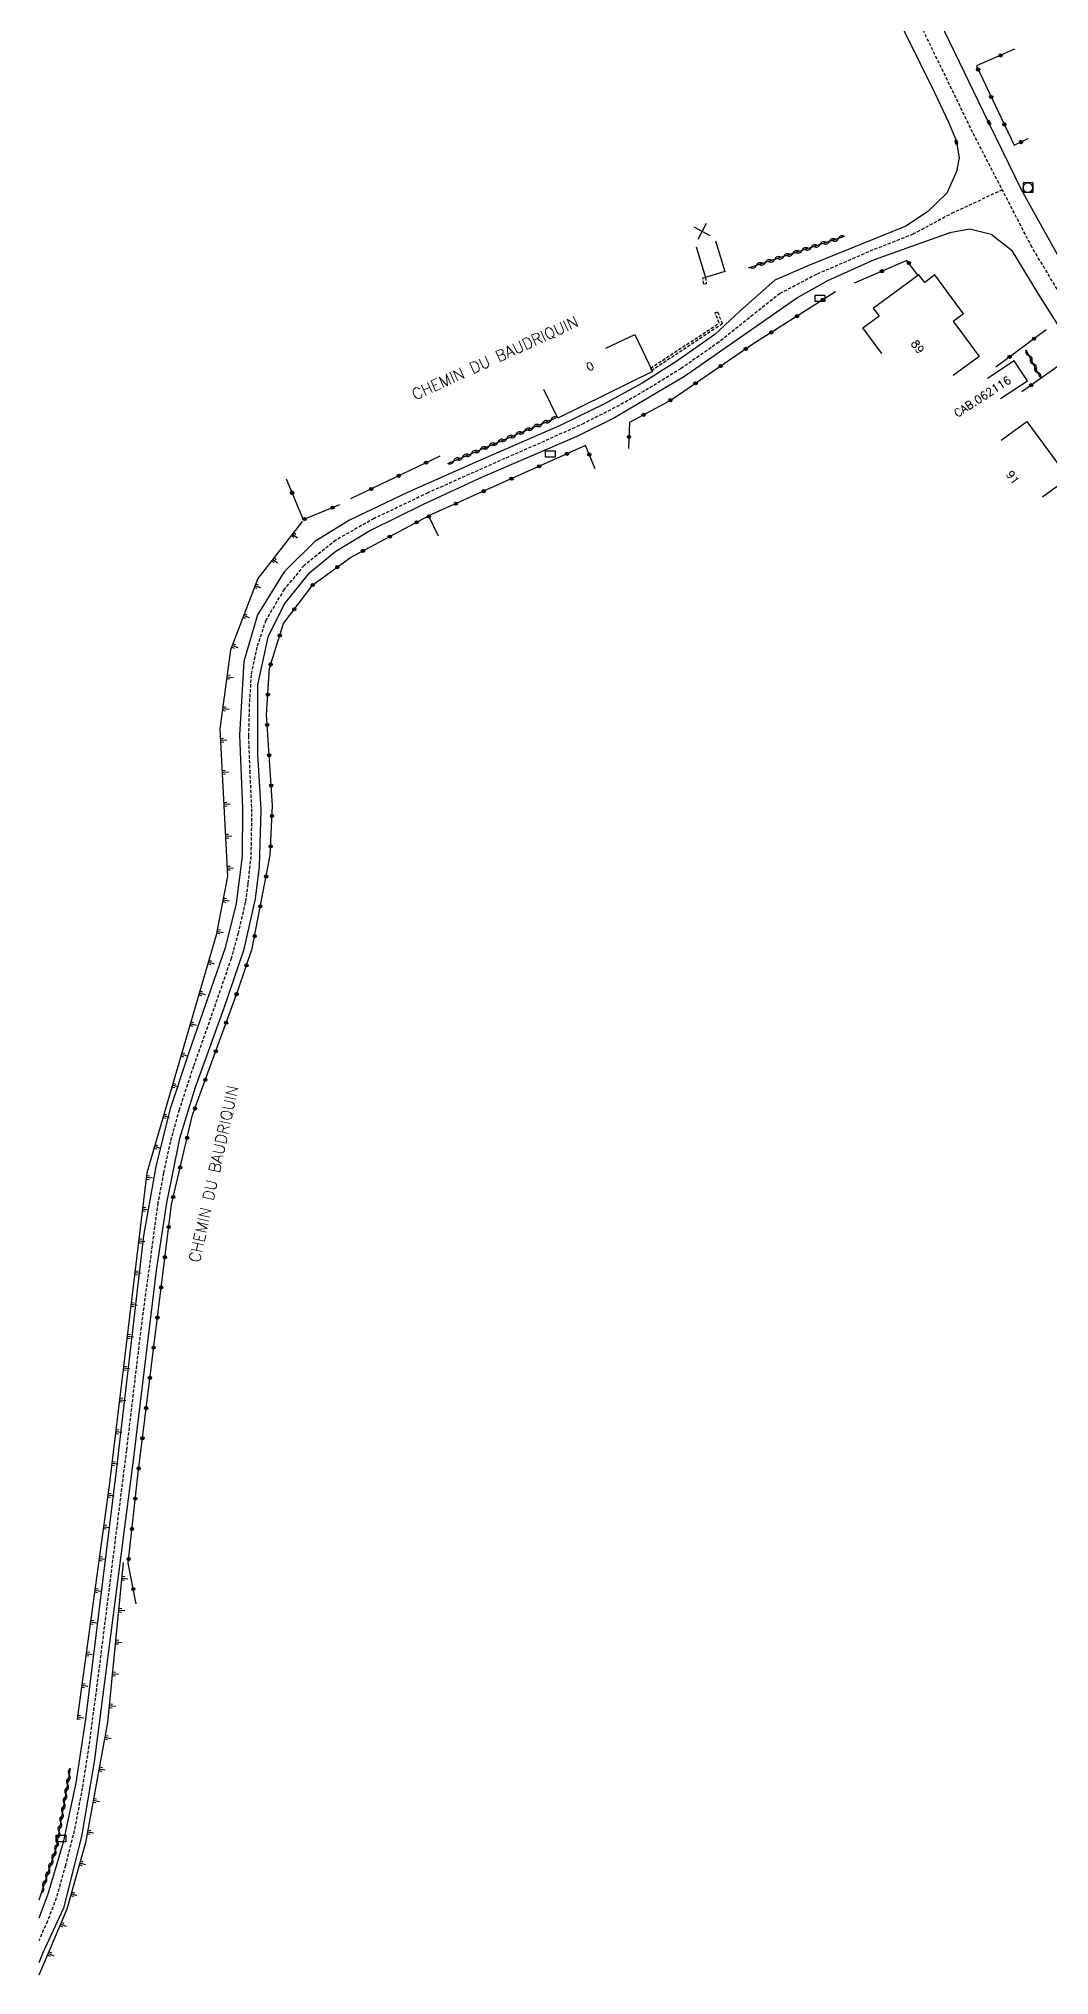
# Model space of a CAD drawing. Header units: millimetres. Extents: x 134000 to 135001, y 143000 to 144000.
# Drawn here: x 134000 to 134157.8, y 143310.3 to 143612.7 of the extents above; entities that cross this region are included whole.
import ezdxf
from ezdxf.enums import TextEntityAlignment as Align

# ---------------------------------------------------------------- set-up
doc = ezdxf.new("R2010")
doc.units = ezdxf.units.MM
doc.linetypes.add('DASHED', pattern=[0.75, 0.5, -0.25])
doc.layers.get('0').update_dxf_attribs({"linetype": 'CONTINUOUS'})
for name, color, linetype in [('W0001', 6, 'DASHED'), ('W0008', 7, 'CONTINUOUS'), ('w0100', 7, 'CONTINUOUS'), ('W0112', 1, 'DASHED'), ('W0211', 2, 'CONTINUOUS'), ('W0310', 3, 'CONTINUOUS'), ('W0322', 7, 'CONTINUOUS'), ('w0400', 7, 'CONTINUOUS'), ('W0420', 7, 'CONTINUOUS'), ('W0984', 7, 'CONTINUOUS'), ('W0989', 7, 'CONTINUOUS'), ('W0991', 7, 'CONTINUOUS'), ('W1471', 7, 'CONTINUOUS')]:
    doc.layers.add(name, color=color, linetype=linetype)
doc.styles.get("Standard").update_dxf_attribs({"font": 'romans.shx', "width": 0.85})

# ---------------------------------------------------------------- blocks, each defined once
blk = doc.blocks.new('T420')
for p, q in [((0.75, 0.75), (-0.75, 0.75)), ((-0.75, 0.75), (-0.75, -0.75)), ((0.75, 0.75), (0.75, -0.75)), ((0.75, -0.75), (-0.75, -0.75))]:
    blk.add_line(p, q)
blk.add_ellipse((0, 0), major_axis=(-0.53, 0.53), ratio=1, start_param=3.926991, end_param=10.210176)
blk = doc.blocks.new('T400')
at = {"color": 0, "linetype": 'ByBlock', "lineweight": -2}
for p, q in [((-0.15, -0.25), (-0.15, 0.3)), ((-0.15, 0.3), (0.15, 0.3)), ((-0.15, 0.15), (0.15, 0.15)), ((-0.15, 0), (0.15, 0)), ((0.15, 0.3), (0.15, -0.25)), ((-0.15, -0.15), (0.15, -0.15)), ((-0.15, -0.25), (-0.15, -0.3)), ((-0.15, -0.3), (0.15, -0.3)), ((0.15, -0.3), (0.15, -0.25))]:
    blk.add_line(p, q, dxfattribs=at)
blk = doc.blocks.new('T1471')
at = {"color": 0, "linetype": 'Continuous', "flags": 128}
blk.add_lwpolyline([(-0.75, -0.5), (-0.75, 0.5), (0.75, 0.5), (0.75, -0.5), (-0.75, -0.5)], dxfattribs=at)
blk = doc.blocks.new('t991o')
at = {"color": 0, "linetype": 'Continuous'}
for p, q in [((-1, 1), (1, -1)), ((-1, -1), (1, 1))]:
    blk.add_line(p, q, dxfattribs=at)
blk = doc.blocks.new('t322o')
at = {"color": 0, "linetype": 'Continuous'}
for radius in [0.25, 0.15]:
    blk.add_circle((0, 0), radius, dxfattribs=at)
blk = doc.blocks.new('t310o')
at = {"color": 0, "linetype": 'Continuous'}
for centre, start, end in [((-0.5, 0.38), 216.8699, 323.1304), ((0.5, -0.37), 36.8699, 143.1303)]:
    blk.add_arc(centre, 0.625, start, end, dxfattribs=at)
blk = doc.blocks.new('t211o')
at = {"color": 0, "linetype": 'Continuous'}
for p, q in [((-0.29, 0.5), (-0.29, 0)), ((0, 1), (0, 0)), ((0.29, 0.5), (0.29, 0))]:
    blk.add_line(p, q, dxfattribs=at)

msp = doc.modelspace()

# ---------------------------------------------------------------- linework, layer by layer
at = {"layer": 'W0001'}
for points in [[(134160.21, 143571.67), (134155.11, 143580.14), (134145.84, 143598.11), (134124.04, 143643.09)], [(134150.48, 143589.12), (134142.87, 143585.6), (134136.52, 143582.2), (134130.26, 143579.74), (134121.45, 143575.93), (134115.74, 143572.92), (134111.56, 143569.62), (134106.21, 143565.35), (134100.3, 143561.21), (134095.22, 143558.09), (134090.65, 143555.47), (134085.11, 143552.65), (134078.98, 143549.87), (134073.42, 143547.45), (134060.77, 143541.81), (134052.36, 143537.79), (134046.39, 143534.42), (134041.43, 143530.45), (134038.32, 143526.75), (134035.45, 143521.88), (134034.07, 143517.69), (134033.17, 143513.4), (134032.88, 143508.82), (134032.75, 143503.82), (134032.94, 143498.42), (134033.25, 143491.74), (134033.12, 143485.03), (134032.65, 143480.71), (134032.26, 143477.85), (134031.14, 143473.04), (134030.04, 143469.06), (134027.35, 143461.25), (134024.16, 143452.22), (134021.91, 143445.44), (134020.55, 143440.45), (134019.48, 143435.58), (134018.6, 143430.91), (134015.97, 143411.44), (134013.68, 143392.24), (134011.08, 143371.45), (134009.01, 143355.05), (134007.82, 143346.08), (134006.79, 143339.49), (134005.55, 143332.86), (134004.16, 143327.41), (134002.74, 143322.3), (134001.36, 143318.72), (134000, 143315.62)]]:
    msp.add_lwpolyline(points, dxfattribs=at)
at = {"layer": 'W0008'}
for points in [[(134128.17, 143628.08), (134139.94, 143604.21), (134142.09, 143599.68), (134143.18, 143597.11), (134143.29, 143596.59), (134143.72, 143594.13), (134143.34, 143592.02), (134141.8, 143588.6), (134138.79, 143585.72), (134135.41, 143583.47), (134120.12, 143577.26), (134114.95, 143575.02), (134109.47, 143570.17), (134105.58, 143566.54), (134099.66, 143562.37), (134094.22, 143558.92), (134088.24, 143555.64), (134081.42, 143552.34), (134068.64, 143546.77), (134057.69, 143541.9), (134048.52, 143537.52), (134043.1, 143534.18), (134038.3, 143529.46), (134034.16, 143522.76), (134032.01, 143515.48), (134031.33, 143503.94), (134031.83, 143492.52), (134031.77, 143485.08), (134030.82, 143477.66), (134029.11, 143470.74), (134023.39, 143454.22), (134020.49, 143445.46), (134018.26, 143436.61), (134016.35, 143425.73), (134012.03, 143388.61), (134007.28, 143350.24), (134005.77, 143340.32), (134003.84, 143331.02), (134001.4, 143322.95), (134000, 143319.17)], [(134255.96, 143565.18), (134255, 143564.51), (134229.14, 143597.27), (134225.08, 143602.58), (134223.35, 143603.98), (134221.53, 143604.29), (134220.64, 143603.97), (134217.69, 143602.55), (134204.76, 143592.62), (134179.09, 143574.71), (134169.79, 143568.24), (134168.8, 143568.13), (134167.26, 143568.2), (134165.99, 143568.62), (134164.07, 143570.85), (134160.62, 143576.35), (134155.89, 143584.69), (134153.47, 143589.15), (134148.39, 143599.62), (134136.13, 143624.93)], [(134161.28, 143564.73), (134156.15, 143572.76), (134152.05, 143579.55), (134148.75, 143582.18), (134145.39, 143582.98), (134142.26, 143582.42), (134130.44, 143578.2), (134123.15, 143574.9), (134118.53, 143572.31), (134114.75, 143569.67), (134108.37, 143565.24), (134100.86, 143560), (134089.89, 143553.51), (134084.01, 143550.63), (134069.27, 143544.26), (134059.92, 143539.95), (134051.8, 143535.95), (134046.39, 143532.64), (134042.05, 143529.08), (134038.36, 143524.52), (134035.79, 143519.25), (134034.14, 143511.84), (134034.16, 143501), (134034.69, 143492.36), (134034.44, 143483.43), (134033.8, 143478.39), (134031.98, 143470.33), (134028.9, 143461.3), (134024.41, 143448.94), (134021.97, 143440.96), (134019.94, 143430.93), (134018.33, 143420.33), (134014.73, 143390.73), (134008.66, 143343.59), (134006.7, 143331.93), (134003.88, 143320.73), (134000.57, 143313.66), (134000, 143312.21)]]:
    msp.add_lwpolyline(points, dxfattribs=at)
at = {"layer": 'w0100'}
for p, q in [((134102.66, 143580.25), (134104.11, 143575.46)), ((134131.24, 143569.47), (134130.36, 143570.66)), ((134128.67, 143567.58), (134131.24, 143569.47)), ((134131.64, 143563.55), (134128.67, 143567.58))]:
    msp.add_line(p, q, dxfattribs=at)
for points in [[(134105.67, 143581.16), (134107.12, 143576.38), (134104.11, 143575.46)], [(134144.42, 143569.76), (134139.95, 143575.85), (134138.35, 143574.67), (134137.44, 143575.87), (134130.36, 143570.66)], [(134144.42, 143569.76), (134142.81, 143568.58), (134143.52, 143567.61), (134146.85, 143563.1), (134142.82, 143560.14)], [(134088.55, 143564.39), (134093.07, 143566.54), (134095.82, 143560.74), (134081.08, 143553.45), (134078.86, 143557.93)], [(134150.2, 143556.56), (134154.38, 143559.3), (134152.34, 143562.43), (134148.15, 143559.69)], [(134150.27, 143550.02), (134154.31, 143552.97), (134160.8, 143544.08), (134156.76, 143541.13)]]:
    msp.add_lwpolyline(points, dxfattribs=at)
at = {"layer": 'W0112'}
for p, q in [((134104.24, 143574.47), (134103.84, 143574.42)), ((134104.11, 143575.46), (134104.24, 143574.47)), ((134106.75, 143568.2), (134095.77, 143560.93)), ((134105.99, 143570.07), (134106.75, 143568.2))]:
    msp.add_line(p, q, dxfattribs=at)
for points in [[(134103.84, 143574.42), (134103.71, 143575.41), (134104.11, 143575.46)], [(134095.77, 143560.93), (134095.55, 143561.26), (134106.26, 143568.35)], [(134106.26, 143568.35), (134105.62, 143569.92), (134105.99, 143570.07)]]:
    msp.add_lwpolyline(points, dxfattribs=at)
at = {"layer": 'W0211'}
for points in [[(134041.14, 143537.33), (134034.19, 143528.42), (134029.94, 143517.3), (134028.3, 143504.94), (134029.46, 143481.95), (134027.72, 143472.73), (134016.87, 143435.61), (134010.98, 143386.77), (134005.98, 143350.31)], [(134013.17, 143374.73), (134010.74, 143349.74), (134007.28, 143330.94), (134004.39, 143320.59), (134001.08, 143312.73), (134000, 143310.26)]]:
    msp.add_lwpolyline(points, dxfattribs=at)
at = {"layer": 'W0310'}
for p, q in [((134125.84, 143581.85), (134110.77, 143576.92)), ((134154.16, 143564.16), (134156.34, 143559.92)), ((134063.88, 143546.41), (134080.76, 143553.51))]:
    msp.add_line(p, q, dxfattribs=at)
msp.add_lwpolyline([(134004.93, 143342.54), (134002.68, 143330.02), (134000, 143322.01)], dxfattribs=at)
at = {"layer": 'W0322'}
for p, q in [((134157.33, 143567.29), (134149.45, 143561.45)), ((134160.8, 143562.73), (134153.53, 143557.58)), ((134062.64, 143547.55), (134048.69, 143540.86))]:
    msp.add_line(p, q, dxfattribs=at)
for points in [[(134152.37, 143611.08), (134146.42, 143608.49), (134152.34, 143596.1), (134154.51, 143597.13)], [(134137.3, 143575.81), (134135.58, 143578.11), (134127.34, 143574.55)], [(134124.44, 143573.21), (134111.51, 143565.03), (134098.9, 143556.41), (134092.27, 143552.8), (134092.11, 143548.75)], [(134086.87, 143545.58), (134085.4, 143549.21), (134060.88, 143538.2), (134062.38, 143535.11)], [(134038.65, 143544.02), (134041.29, 143537.63), (134047.04, 143539.96)], [(134015.22, 143368.26), (134013.98, 143374.61), (134015.51, 143388.73), (134020.72, 143430.64), (134024.03, 143444.64), (134031.14, 143464.2), (134033.34, 143470.65), (134036.16, 143485.21), (134036.49, 143492.96), (134035.57, 143507.13), (134036.03, 143514.44), (134038.23, 143521.41), (134042.82, 143527.46), (134048.66, 143531.69), (134060.88, 143538.2)]]:
    msp.add_lwpolyline(points, dxfattribs=at)

# ---------------------------------------------------------------- block references
at = {"layer": 'W0211'}
for p, rotation in [((134039.6, 143535.36), 232.0298941703736), ((134036.52, 143531.42), 232.0298941703736), ((134033.76, 143527.3), 249.1139131862747), ((134031.98, 143522.63), 249.1139131862747), ((134030.19, 143517.95), 249.1139131862747), ((134029.38, 143513.04), 262.434941347389), ((134028.72, 143508.08), 262.434941347389), ((134028.39, 143503.11), 272.8952611872496), ((134028.65, 143498.12), 272.8952611872496), ((134028.9, 143493.12), 272.8952611872496), ((134029.15, 143488.13), 272.8952611872496), ((134029.4, 143483.14), 272.8952611872496), ((134028.76, 143478.2), 259.3093938776751), ((134027.83, 143473.29), 259.3093938776751), ((134026.48, 143468.48), 253.6962526890401), ((134025.08, 143463.68), 253.6962526890401), ((134023.67, 143458.88), 253.6962526890401), ((134022.27, 143454.08), 253.6962526890401), ((134020.87, 143449.28), 253.6962526890401), ((134019.46, 143444.48), 253.6962526890401), ((134018.06, 143439.69), 253.6962526890401), ((134016.78, 143434.86), 263.1312236266499), ((134016.18, 143429.9), 263.1312236266499), ((134015.58, 143424.93), 263.1312236266499), ((134014.98, 143419.97), 263.1312236266499), ((134014.39, 143415.01), 263.1312236266499), ((134013.79, 143410.04), 263.1312236266499), ((134013.19, 143405.08), 263.1312236266499), ((134012.59, 143400.11), 263.1312236266499), ((134011.99, 143395.15), 263.1312236266499), ((134011.39, 143390.19), 263.1312236266499), ((134010.77, 143385.23), 262.1802439984103), ((134010.09, 143380.27), 262.1802439984103), ((134009.41, 143375.32), 262.1802439984103), ((134008.73, 143370.36), 262.1802439984103), ((134012.93, 143372.24), 264.4489874171121), ((134008.05, 143365.41), 262.1802439984103), ((134012.44, 143367.26), 264.4489874171121), ((134011.96, 143362.29), 264.4489874171121), ((134007.37, 143360.46), 262.1802439984103), ((134006.69, 143355.5), 262.1802439984103), ((134011.48, 143357.31), 264.4489874171121), ((134010.99, 143352.33), 264.4489874171121), ((134006.01, 143350.55), 262.1802439984103), ((134010.31, 143347.39), 259.5661221540151), ((134009.4, 143342.47), 259.5661221540151), ((134008.5, 143337.55), 259.5661221540151), ((134007.59, 143332.63), 259.5661221540151), ((134006.4, 143327.78), 254.4390850592368), ((134005.06, 143322.96), 254.4390850592368), ((134003.41, 143318.26), 247.1109285656564), ((134001.47, 143313.65), 247.1109285656564)]:
    msp.add_blockref('t211o', p, dxfattribs=dict(at, rotation=rotation))
at = {"layer": 'W0310'}
for p, rotation in [((134117.77, 143579.21), 198.12749874089), ((134119.19, 143579.68), 198.12749874089), ((134120.62, 143580.14), 198.12749874089), ((134122.04, 143580.61), 198.12749874089), ((134123.47, 143581.08), 198.12749874089), ((134124.89, 143581.54), 198.12749874089), ((134112.06, 143577.34), 198.12749874089), ((134113.49, 143577.81), 198.12749874089), ((134114.92, 143578.28), 198.12749874089), ((134116.34, 143578.74), 198.12749874089), ((134154.62, 143563.27), 297.2474510363473), ((134155.31, 143561.93), 297.2474510363473), ((134155.99, 143560.6), 297.2474510363473), ((134077.24, 143552.03), 22.82113929685618), ((134078.62, 143552.61), 22.82113929685618), ((134080.01, 143553.2), 22.82113929685618), ((134068.95, 143548.54), 22.82113929685618), ((134070.33, 143549.12), 22.82113929685618), ((134071.71, 143549.7), 22.82113929685618), ((134073.09, 143550.29), 22.82113929685618), ((134074.48, 143550.87), 22.82113929685618), ((134075.86, 143551.45), 22.82113929685618), ((134064.8, 143546.8), 22.82113929685618), ((134066.18, 143547.38), 22.82113929685618), ((134067.56, 143547.96), 22.82113929685618), ((134004.49, 143340.08), 259.8063826344158), ((134004.76, 143341.55), 259.8063826344158), ((134003.96, 143337.12), 259.8063826344158), ((134004.23, 143338.6), 259.8063826344158), ((134003.43, 143334.17), 259.8063826344158), ((134003.69, 143335.65), 259.8063826344158), ((134002.9, 143331.22), 259.8063826344158), ((134003.16, 143332.7), 259.8063826344158), ((134002.12, 143328.33), 251.4818612721735), ((134002.59, 143329.75), 251.4818612721735), ((134001.16, 143325.49), 251.4818612721735), ((134001.64, 143326.91), 251.4818612721735), ((134000.69, 143324.06), 251.4818612721735)]:
    msp.add_blockref('t310o', p, dxfattribs=dict(at, rotation=rotation))
at = {"layer": 'W0322'}
for p, rotation in [((134150.19, 143610.13), 203.4337684896487), ((134146.69, 143607.92), 295.5480456156419), ((134148.74, 143603.64), 295.5480456156419), ((134150.79, 143599.35), 295.5480456156419), ((134153.38, 143596.59), 25.18964955636908), ((134131.67, 143576.42), 203.3219074067136), ((134135.88, 143577.71), 126.8579981445241), ((134122.43, 143571.94), 212.288846678605), ((134114.4, 143566.86), 212.288846678605), ((134118.42, 143569.4), 212.288846678605), ((134110.41, 143564.29), 214.3623581831734), ((134155.42, 143565.88), 216.5592277798071), ((134106.49, 143561.61), 214.3623581831734), ((134151.6, 143563.05), 216.5592277798071), ((134102.57, 143558.92), 214.3623581831734), ((134154.98, 143558.61), 215.3153591672756), ((134098.63, 143556.27), 208.6285164045608), ((134094.46, 143553.99), 208.6285164045608), ((134092.18, 143550.55), 267.7924490980999), ((134060.49, 143546.52), 205.5974505696838), ((134078.15, 143545.95), 204.1914807005964), ((134082.48, 143547.9), 204.1914807005964), ((134085.98, 143547.78), 111.9804634785646), ((134056.21, 143544.47), 205.5974505696838), ((134073.81, 143544.01), 204.1914807005964), ((134039.56, 143541.82), 292.4969296440896), ((134051.93, 143542.41), 205.5974505696838), ((134065.15, 143540.12), 204.1914807005964), ((134069.48, 143542.06), 204.1914807005964), ((134041.49, 143537.71), 22.12062577418999), ((134045.89, 143539.5), 22.12062577418999), ((134059.01, 143537.2), 28.03629559603787), ((134060.92, 143538.13), 295.8631994414822), ((134054.82, 143534.97), 28.03629559603787), ((134050.62, 143532.74), 28.03629559603787), ((134046.62, 143530.21), 35.96426894011829), ((134042.78, 143527.41), 52.75262476681028), ((134039.91, 143523.62), 52.75262476681028), ((134037.64, 143519.53), 72.501105599755), ((134036.21, 143515), 72.501105599755), ((134035.77, 143510.29), 86.39870139986972), ((134035.67, 143505.55), 93.72267477884596), ((134035.98, 143500.81), 93.72267477884596), ((134036.29, 143496.07), 93.72267477884596), ((134036.42, 143491.33), 87.5307630075123), ((134036.21, 143486.58), 87.5307630075123), ((134035.52, 143481.89), 79.07115155487719), ((134034.61, 143477.23), 79.07115155487719), ((134033.71, 143472.57), 79.07115155487719), ((134032.44, 143468), 71.0835399968214), ((134030.89, 143463.51), 70.03437699908464), ((134029.26, 143459.05), 70.03437699908464), ((134027.64, 143454.58), 70.03437699908464), ((134026.02, 143450.12), 70.03437699908464), ((134024.4, 143445.65), 70.03437699908464), ((134023.18, 143441.07), 76.70729305827763), ((134022.09, 143436.45), 76.70729305827763), ((134021, 143431.82), 76.70729305827763), ((134020.29, 143427.13), 82.91780597190501), ((134019.7, 143422.42), 82.91780597190501), ((134019.11, 143417.7), 82.91780597190501), ((134018.53, 143412.99), 82.91780597190501), ((134017.94, 143408.28), 82.91780597190501), ((134017.36, 143403.56), 82.91780597190501), ((134016.77, 143398.85), 82.91780597190501), ((134016.19, 143394.14), 82.91780597190501), ((134015.6, 143389.42), 82.91780597190501), ((134015.08, 143384.7), 83.78111035585123), ((134014.56, 143379.98), 83.78111035585123), ((134014.05, 143375.26), 83.78111035585123), ((134014.77, 143370.59), 101.1052379121567)]:
    msp.add_blockref('t322o', p, dxfattribs=dict(at, rotation=rotation))
at = {"layer": 'w0400'}
for p, rotation in [((134148.39, 143599.62), 205.9107971191406), ((134143.29, 143596.59), 11.80984497070315)]:
    msp.add_blockref('T400', p, dxfattribs=dict(at, rotation=rotation))
at = {"layer": 'W0420'}
msp.add_blockref('T420', (134154.46, 143589.46), dxfattribs=at)
at = {"layer": 'W0991', "rotation": 196.8897571602835}
msp.add_blockref('t991o', (134103.58, 143582.62), dxfattribs=at)
at = {"layer": 'W1471'}
for p in [(134121.99, 143572.18), (134079.89, 143547.88), (134003.47, 143331.62)]:
    msp.add_blockref('T1471', p, dxfattribs=at)

# ---------------------------------------------------------------- texts
at = {"layer": 'W0984'}
msp.add_text('CAB.062116', height=1.25, rotation=33.0059, dxfattribs=at).set_placement((134147.37, 143556.84), align=Align.MIDDLE)
at = {"layer": 'W0989'}
for rotation, p in [(24.4254, (134071.28, 143562.8)), (77.5473, (134027.38, 143435.41))]:
    msp.add_text('CHEMIN DU BAUDRIQUIN', height=1.75, rotation=rotation, dxfattribs=at).set_placement(p, align=Align.MIDDLE)
at = {"layer": 'W0991'}
for s, rotation, p in [('89', 306.0797, (134137.25, 143564.63)), ('0', 27.9267, (134086.09, 143561.55)), ('91', 306.1327, (134152.11, 143544.21))]:
    msp.add_text(s, height=1.25, rotation=rotation, dxfattribs=at).set_placement(p, align=Align.MIDDLE)

doc.saveas('drawing.dxf')
